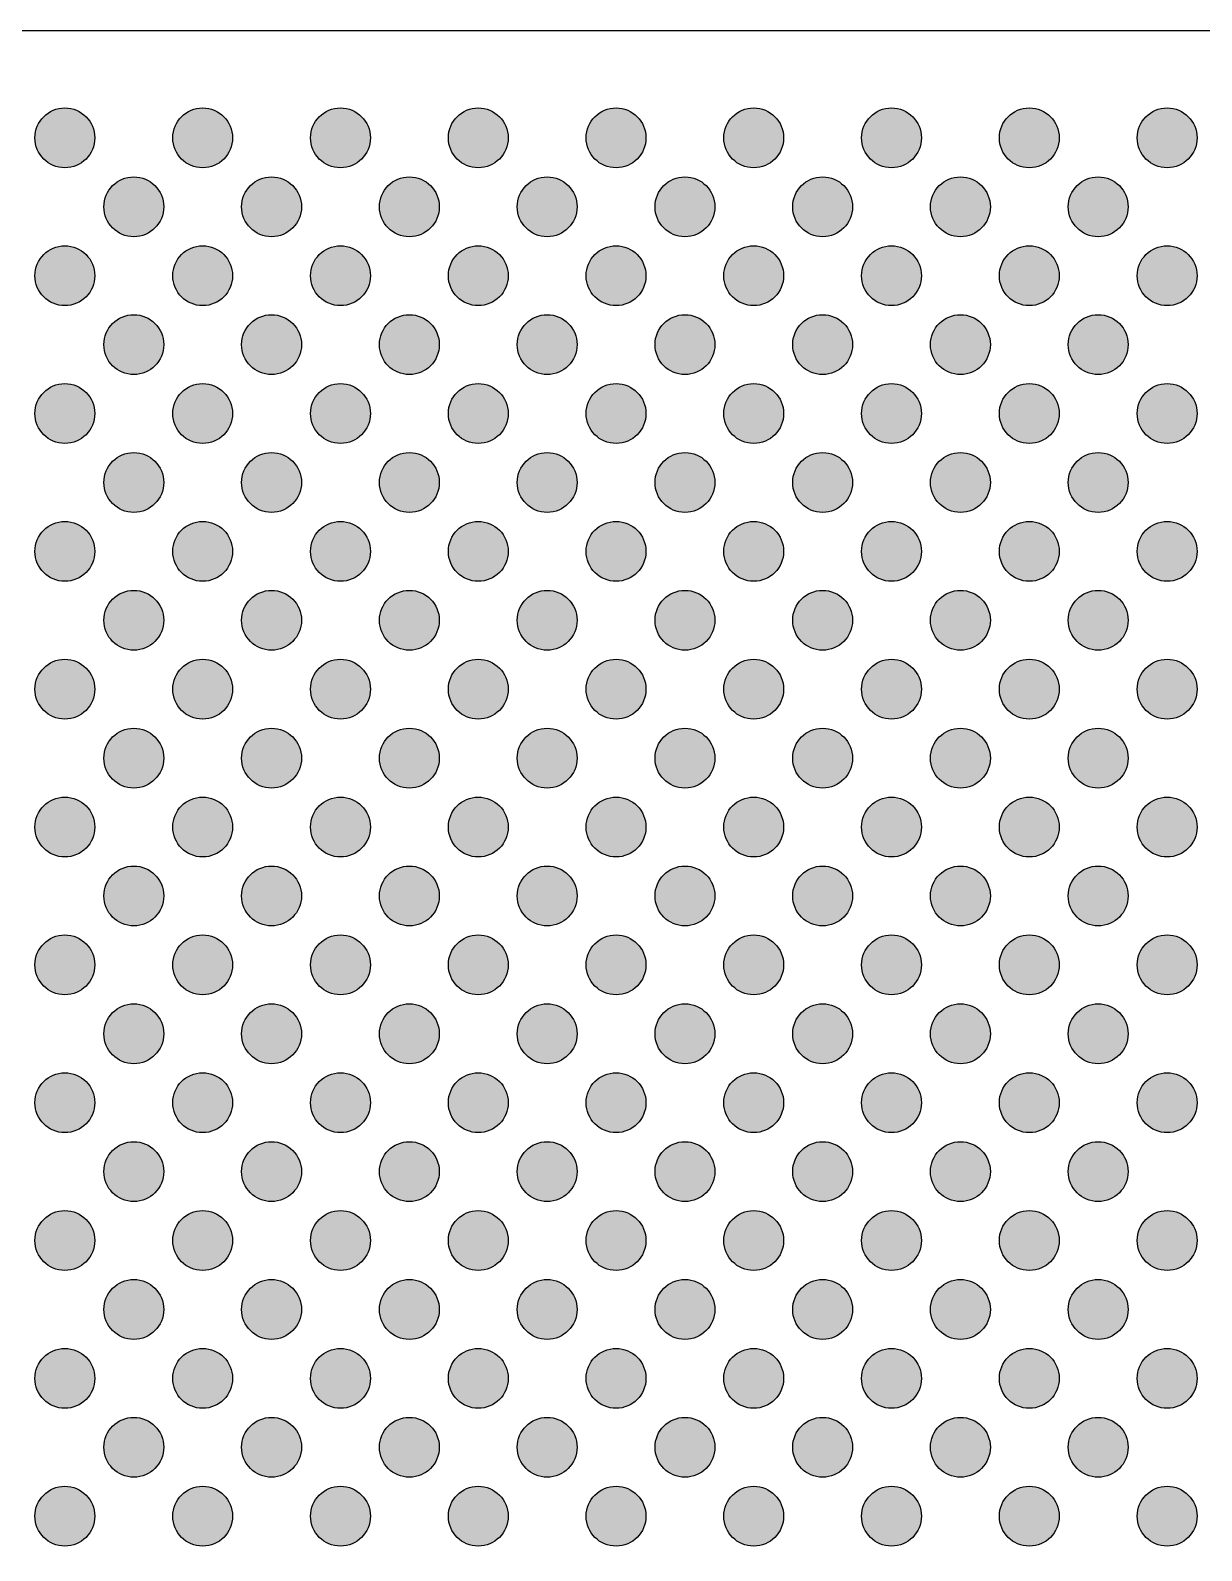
# Model space of a CAD drawing. Extents: x -42000 to 45000, y -40000 to 40000.
# Drawn here: x 10483 to 18898, y 11581 to 22500 of the extents above; entities that cross this region are included whole.
import ezdxf

# ---------------------------------------------------------------- set-up
doc = ezdxf.new("R2010")
doc.units = 0
doc.header["$MEASUREMENT"] = 0
doc.layers.add('PKG_OUTLINE', color=81, linetype='CONTINUOUS')
doc.layers.add('SOLDERMASK_PADS_BTM', color=12, linetype='CONTINUOUS')

msp = doc.modelspace()

# ---------------------------------------------------------------- hatches: boundary and pattern name
at = {"layer": 'SOLDERMASK_PADS_BTM'}
h = msp.add_hatch(color=256, dxfattribs=at)
edge = h.paths.add_edge_path()
edge.add_arc((10731, 21728), 215, 0, 360, ccw=False)
h = msp.add_hatch(color=256, dxfattribs=at)
edge = h.paths.add_edge_path()
edge.add_arc((11721, 21728), 215, 0, 360, ccw=False)
h = msp.add_hatch(color=256, dxfattribs=at)
edge = h.paths.add_edge_path()
edge.add_arc((12711, 21728), 215, 0, 360, ccw=False)
h = msp.add_hatch(color=256, dxfattribs=at)
edge = h.paths.add_edge_path()
edge.add_arc((13701, 21728), 215, 0, 360, ccw=False)
h = msp.add_hatch(color=256, dxfattribs=at)
edge = h.paths.add_edge_path()
edge.add_arc((14691, 21728), 215, 0, 360, ccw=False)
h = msp.add_hatch(color=256, dxfattribs=at)
edge = h.paths.add_edge_path()
edge.add_arc((15680, 21728), 215, 0, 360, ccw=False)
h = msp.add_hatch(color=256, dxfattribs=at)
edge = h.paths.add_edge_path()
edge.add_arc((16670, 21728), 215, 0, 360, ccw=False)
h = msp.add_hatch(color=256, dxfattribs=at)
edge = h.paths.add_edge_path()
edge.add_arc((17660, 21728), 215, 0, 360, ccw=False)
h = msp.add_hatch(color=256, dxfattribs=at)
edge = h.paths.add_edge_path()
edge.add_arc((18650, 21728), 215, 0, 360, ccw=False)
h = msp.add_hatch(color=256, dxfattribs=at)
edge = h.paths.add_edge_path()
edge.add_arc((11226, 21233), 215, 0, 360, ccw=False)
h = msp.add_hatch(color=256, dxfattribs=at)
edge = h.paths.add_edge_path()
edge.add_arc((12216, 21233), 215, 0, 360, ccw=False)
h = msp.add_hatch(color=256, dxfattribs=at)
edge = h.paths.add_edge_path()
edge.add_arc((13206, 21233), 215, 0, 360, ccw=False)
h = msp.add_hatch(color=256, dxfattribs=at)
edge = h.paths.add_edge_path()
edge.add_arc((14196, 21233), 215, 0, 360, ccw=False)
h = msp.add_hatch(color=256, dxfattribs=at)
edge = h.paths.add_edge_path()
edge.add_arc((15186, 21233), 215, 0, 360, ccw=False)
h = msp.add_hatch(color=256, dxfattribs=at)
edge = h.paths.add_edge_path()
edge.add_arc((16175, 21233), 215, 0, 360, ccw=False)
h = msp.add_hatch(color=256, dxfattribs=at)
edge = h.paths.add_edge_path()
edge.add_arc((17165, 21233), 215, 0, 360, ccw=False)
h = msp.add_hatch(color=256, dxfattribs=at)
edge = h.paths.add_edge_path()
edge.add_arc((18155, 21233), 215, 0, 360, ccw=False)
h = msp.add_hatch(color=256, dxfattribs=at)
edge = h.paths.add_edge_path()
edge.add_arc((10731, 20738), 215, 0, 360, ccw=False)
h = msp.add_hatch(color=256, dxfattribs=at)
edge = h.paths.add_edge_path()
edge.add_arc((11721, 20738), 215, 0, 360, ccw=False)
h = msp.add_hatch(color=256, dxfattribs=at)
edge = h.paths.add_edge_path()
edge.add_arc((12711, 20738), 215, 0, 360, ccw=False)
h = msp.add_hatch(color=256, dxfattribs=at)
edge = h.paths.add_edge_path()
edge.add_arc((13701, 20738), 215, 0, 360, ccw=False)
h = msp.add_hatch(color=256, dxfattribs=at)
edge = h.paths.add_edge_path()
edge.add_arc((14691, 20738), 215, 0, 360, ccw=False)
h = msp.add_hatch(color=256, dxfattribs=at)
edge = h.paths.add_edge_path()
edge.add_arc((15680, 20738), 215, 0, 360, ccw=False)
h = msp.add_hatch(color=256, dxfattribs=at)
edge = h.paths.add_edge_path()
edge.add_arc((16670, 20738), 215, 0, 360, ccw=False)
h = msp.add_hatch(color=256, dxfattribs=at)
edge = h.paths.add_edge_path()
edge.add_arc((17660, 20738), 215, 0, 360, ccw=False)
h = msp.add_hatch(color=256, dxfattribs=at)
edge = h.paths.add_edge_path()
edge.add_arc((18650, 20738), 215, 0, 360, ccw=False)
h = msp.add_hatch(color=256, dxfattribs=at)
edge = h.paths.add_edge_path()
edge.add_arc((11226, 20243), 215, 0, 360, ccw=False)
h = msp.add_hatch(color=256, dxfattribs=at)
edge = h.paths.add_edge_path()
edge.add_arc((12216, 20243), 215, 0, 360, ccw=False)
h = msp.add_hatch(color=256, dxfattribs=at)
edge = h.paths.add_edge_path()
edge.add_arc((13206, 20243), 215, 0, 360, ccw=False)
h = msp.add_hatch(color=256, dxfattribs=at)
edge = h.paths.add_edge_path()
edge.add_arc((14196, 20243), 215, 0, 360, ccw=False)
h = msp.add_hatch(color=256, dxfattribs=at)
edge = h.paths.add_edge_path()
edge.add_arc((15186, 20243), 215, 0, 360, ccw=False)
h = msp.add_hatch(color=256, dxfattribs=at)
edge = h.paths.add_edge_path()
edge.add_arc((16175, 20243), 215, 0, 360, ccw=False)
h = msp.add_hatch(color=256, dxfattribs=at)
edge = h.paths.add_edge_path()
edge.add_arc((17165, 20243), 215, 0, 360, ccw=False)
h = msp.add_hatch(color=256, dxfattribs=at)
edge = h.paths.add_edge_path()
edge.add_arc((18155, 20243), 215, 0, 360, ccw=False)
h = msp.add_hatch(color=256, dxfattribs=at)
edge = h.paths.add_edge_path()
edge.add_arc((10731, 19748), 215, 0, 360, ccw=False)
h = msp.add_hatch(color=256, dxfattribs=at)
edge = h.paths.add_edge_path()
edge.add_arc((11721, 19748), 215, 0, 360, ccw=False)
h = msp.add_hatch(color=256, dxfattribs=at)
edge = h.paths.add_edge_path()
edge.add_arc((12711, 19748), 215, 0, 360, ccw=False)
h = msp.add_hatch(color=256, dxfattribs=at)
edge = h.paths.add_edge_path()
edge.add_arc((13701, 19748), 215, 0, 360, ccw=False)
h = msp.add_hatch(color=256, dxfattribs=at)
edge = h.paths.add_edge_path()
edge.add_arc((14691, 19748), 215, 0, 360, ccw=False)
h = msp.add_hatch(color=256, dxfattribs=at)
edge = h.paths.add_edge_path()
edge.add_arc((15680, 19748), 215, 0, 360, ccw=False)
h = msp.add_hatch(color=256, dxfattribs=at)
edge = h.paths.add_edge_path()
edge.add_arc((16670, 19748), 215, 0, 360, ccw=False)
h = msp.add_hatch(color=256, dxfattribs=at)
edge = h.paths.add_edge_path()
edge.add_arc((17660, 19748), 215, 0, 360, ccw=False)
h = msp.add_hatch(color=256, dxfattribs=at)
edge = h.paths.add_edge_path()
edge.add_arc((18650, 19748), 215, 0, 360, ccw=False)
h = msp.add_hatch(color=256, dxfattribs=at)
edge = h.paths.add_edge_path()
edge.add_arc((11226, 19253), 215, 0, 360, ccw=False)
h = msp.add_hatch(color=256, dxfattribs=at)
edge = h.paths.add_edge_path()
edge.add_arc((12216, 19253), 215, 0, 360, ccw=False)
h = msp.add_hatch(color=256, dxfattribs=at)
edge = h.paths.add_edge_path()
edge.add_arc((13206, 19253), 215, 0, 360, ccw=False)
h = msp.add_hatch(color=256, dxfattribs=at)
edge = h.paths.add_edge_path()
edge.add_arc((14196, 19253), 215, 0, 360, ccw=False)
h = msp.add_hatch(color=256, dxfattribs=at)
edge = h.paths.add_edge_path()
edge.add_arc((15186, 19253), 215, 0, 360, ccw=False)
h = msp.add_hatch(color=256, dxfattribs=at)
edge = h.paths.add_edge_path()
edge.add_arc((16175, 19253), 215, 0, 360, ccw=False)
h = msp.add_hatch(color=256, dxfattribs=at)
edge = h.paths.add_edge_path()
edge.add_arc((17165, 19253), 215, 0, 360, ccw=False)
h = msp.add_hatch(color=256, dxfattribs=at)
edge = h.paths.add_edge_path()
edge.add_arc((18155, 19253), 215, 0, 360, ccw=False)
h = msp.add_hatch(color=256, dxfattribs=at)
edge = h.paths.add_edge_path()
edge.add_arc((10731, 18758), 215, 0, 360, ccw=False)
h = msp.add_hatch(color=256, dxfattribs=at)
edge = h.paths.add_edge_path()
edge.add_arc((11721, 18758), 215, 0, 360, ccw=False)
h = msp.add_hatch(color=256, dxfattribs=at)
edge = h.paths.add_edge_path()
edge.add_arc((12711, 18758), 215, 0, 360, ccw=False)
h = msp.add_hatch(color=256, dxfattribs=at)
edge = h.paths.add_edge_path()
edge.add_arc((13701, 18758), 215, 0, 360, ccw=False)
h = msp.add_hatch(color=256, dxfattribs=at)
edge = h.paths.add_edge_path()
edge.add_arc((14691, 18758), 215, 0, 360, ccw=False)
h = msp.add_hatch(color=256, dxfattribs=at)
edge = h.paths.add_edge_path()
edge.add_arc((15680, 18758), 215, 0, 360, ccw=False)
h = msp.add_hatch(color=256, dxfattribs=at)
edge = h.paths.add_edge_path()
edge.add_arc((16670, 18758), 215, 0, 360, ccw=False)
h = msp.add_hatch(color=256, dxfattribs=at)
edge = h.paths.add_edge_path()
edge.add_arc((17660, 18758), 215, 0, 360, ccw=False)
h = msp.add_hatch(color=256, dxfattribs=at)
edge = h.paths.add_edge_path()
edge.add_arc((18650, 18758), 215, 0, 360, ccw=False)
h = msp.add_hatch(color=256, dxfattribs=at)
edge = h.paths.add_edge_path()
edge.add_arc((11226, 18263), 215, 0, 360, ccw=False)
h = msp.add_hatch(color=256, dxfattribs=at)
edge = h.paths.add_edge_path()
edge.add_arc((12216, 18263), 215, 0, 360, ccw=False)
h = msp.add_hatch(color=256, dxfattribs=at)
edge = h.paths.add_edge_path()
edge.add_arc((13206, 18263), 215, 0, 360, ccw=False)
h = msp.add_hatch(color=256, dxfattribs=at)
edge = h.paths.add_edge_path()
edge.add_arc((14196, 18263), 215, 0, 360, ccw=False)
h = msp.add_hatch(color=256, dxfattribs=at)
edge = h.paths.add_edge_path()
edge.add_arc((15186, 18263), 215, 0, 360, ccw=False)
h = msp.add_hatch(color=256, dxfattribs=at)
edge = h.paths.add_edge_path()
edge.add_arc((16175, 18263), 215, 0, 360, ccw=False)
h = msp.add_hatch(color=256, dxfattribs=at)
edge = h.paths.add_edge_path()
edge.add_arc((17165, 18263), 215, 0, 360, ccw=False)
h = msp.add_hatch(color=256, dxfattribs=at)
edge = h.paths.add_edge_path()
edge.add_arc((18155, 18263), 215, 0, 360, ccw=False)
h = msp.add_hatch(color=256, dxfattribs=at)
edge = h.paths.add_edge_path()
edge.add_arc((10731, 17768), 215, 0, 360, ccw=False)
h = msp.add_hatch(color=256, dxfattribs=at)
edge = h.paths.add_edge_path()
edge.add_arc((11721, 17768), 215, 0, 360, ccw=False)
h = msp.add_hatch(color=256, dxfattribs=at)
edge = h.paths.add_edge_path()
edge.add_arc((12711, 17768), 215, 0, 360, ccw=False)
h = msp.add_hatch(color=256, dxfattribs=at)
edge = h.paths.add_edge_path()
edge.add_arc((13701, 17768), 215, 0, 360, ccw=False)
h = msp.add_hatch(color=256, dxfattribs=at)
edge = h.paths.add_edge_path()
edge.add_arc((14691, 17768), 215, 0, 360, ccw=False)
h = msp.add_hatch(color=256, dxfattribs=at)
edge = h.paths.add_edge_path()
edge.add_arc((15680, 17768), 215, 0, 360, ccw=False)
h = msp.add_hatch(color=256, dxfattribs=at)
edge = h.paths.add_edge_path()
edge.add_arc((16670, 17768), 215, 0, 360, ccw=False)
h = msp.add_hatch(color=256, dxfattribs=at)
edge = h.paths.add_edge_path()
edge.add_arc((17660, 17768), 215, 0, 360, ccw=False)
h = msp.add_hatch(color=256, dxfattribs=at)
edge = h.paths.add_edge_path()
edge.add_arc((18650, 17768), 215, 0, 360, ccw=False)
h = msp.add_hatch(color=256, dxfattribs=at)
edge = h.paths.add_edge_path()
edge.add_arc((11226, 17273), 215, 0, 360, ccw=False)
h = msp.add_hatch(color=256, dxfattribs=at)
edge = h.paths.add_edge_path()
edge.add_arc((12216, 17273), 215, 0, 360, ccw=False)
h = msp.add_hatch(color=256, dxfattribs=at)
edge = h.paths.add_edge_path()
edge.add_arc((13206, 17273), 215, 0, 360, ccw=False)
h = msp.add_hatch(color=256, dxfattribs=at)
edge = h.paths.add_edge_path()
edge.add_arc((14196, 17273), 215, 0, 360, ccw=False)
h = msp.add_hatch(color=256, dxfattribs=at)
edge = h.paths.add_edge_path()
edge.add_arc((15186, 17273), 215, 0, 360, ccw=False)
h = msp.add_hatch(color=256, dxfattribs=at)
edge = h.paths.add_edge_path()
edge.add_arc((16175, 17273), 215, 0, 360, ccw=False)
h = msp.add_hatch(color=256, dxfattribs=at)
edge = h.paths.add_edge_path()
edge.add_arc((17165, 17273), 215, 0, 360, ccw=False)
h = msp.add_hatch(color=256, dxfattribs=at)
edge = h.paths.add_edge_path()
edge.add_arc((18155, 17273), 215, 0, 360, ccw=False)
h = msp.add_hatch(color=256, dxfattribs=at)
edge = h.paths.add_edge_path()
edge.add_arc((10731, 16778), 215, 0, 360, ccw=False)
h = msp.add_hatch(color=256, dxfattribs=at)
edge = h.paths.add_edge_path()
edge.add_arc((11721, 16778), 215, 0, 360, ccw=False)
h = msp.add_hatch(color=256, dxfattribs=at)
edge = h.paths.add_edge_path()
edge.add_arc((12711, 16778), 215, 0, 360, ccw=False)
h = msp.add_hatch(color=256, dxfattribs=at)
edge = h.paths.add_edge_path()
edge.add_arc((13701, 16778), 215, 0, 360, ccw=False)
h = msp.add_hatch(color=256, dxfattribs=at)
edge = h.paths.add_edge_path()
edge.add_arc((14691, 16778), 215, 0, 360, ccw=False)
h = msp.add_hatch(color=256, dxfattribs=at)
edge = h.paths.add_edge_path()
edge.add_arc((15680, 16778), 215, 0, 360, ccw=False)
h = msp.add_hatch(color=256, dxfattribs=at)
edge = h.paths.add_edge_path()
edge.add_arc((16670, 16778), 215, 0, 360, ccw=False)
h = msp.add_hatch(color=256, dxfattribs=at)
edge = h.paths.add_edge_path()
edge.add_arc((17660, 16778), 215, 0, 360, ccw=False)
h = msp.add_hatch(color=256, dxfattribs=at)
edge = h.paths.add_edge_path()
edge.add_arc((18650, 16778), 215, 0, 360, ccw=False)
h = msp.add_hatch(color=256, dxfattribs=at)
edge = h.paths.add_edge_path()
edge.add_arc((11226, 16283), 215, 0, 360, ccw=False)
h = msp.add_hatch(color=256, dxfattribs=at)
edge = h.paths.add_edge_path()
edge.add_arc((12216, 16283), 215, 0, 360, ccw=False)
h = msp.add_hatch(color=256, dxfattribs=at)
edge = h.paths.add_edge_path()
edge.add_arc((13206, 16283), 215, 0, 360, ccw=False)
h = msp.add_hatch(color=256, dxfattribs=at)
edge = h.paths.add_edge_path()
edge.add_arc((14196, 16283), 215, 0, 360, ccw=False)
h = msp.add_hatch(color=256, dxfattribs=at)
edge = h.paths.add_edge_path()
edge.add_arc((15186, 16283), 215, 0, 360, ccw=False)
h = msp.add_hatch(color=256, dxfattribs=at)
edge = h.paths.add_edge_path()
edge.add_arc((16175, 16283), 215, 0, 360, ccw=False)
h = msp.add_hatch(color=256, dxfattribs=at)
edge = h.paths.add_edge_path()
edge.add_arc((17165, 16283), 215, 0, 360, ccw=False)
h = msp.add_hatch(color=256, dxfattribs=at)
edge = h.paths.add_edge_path()
edge.add_arc((18155, 16283), 215, 0, 360, ccw=False)
h = msp.add_hatch(color=256, dxfattribs=at)
edge = h.paths.add_edge_path()
edge.add_arc((10731, 15788), 215, 0, 360, ccw=False)
h = msp.add_hatch(color=256, dxfattribs=at)
edge = h.paths.add_edge_path()
edge.add_arc((11721, 15788), 215, 0, 360, ccw=False)
h = msp.add_hatch(color=256, dxfattribs=at)
edge = h.paths.add_edge_path()
edge.add_arc((12711, 15788), 215, 0, 360, ccw=False)
h = msp.add_hatch(color=256, dxfattribs=at)
edge = h.paths.add_edge_path()
edge.add_arc((13701, 15788), 215, 0, 360, ccw=False)
h = msp.add_hatch(color=256, dxfattribs=at)
edge = h.paths.add_edge_path()
edge.add_arc((14691, 15788), 215, 0, 360, ccw=False)
h = msp.add_hatch(color=256, dxfattribs=at)
edge = h.paths.add_edge_path()
edge.add_arc((15680, 15788), 215, 0, 360, ccw=False)
h = msp.add_hatch(color=256, dxfattribs=at)
edge = h.paths.add_edge_path()
edge.add_arc((16670, 15788), 215, 0, 360, ccw=False)
h = msp.add_hatch(color=256, dxfattribs=at)
edge = h.paths.add_edge_path()
edge.add_arc((17660, 15788), 215, 0, 360, ccw=False)
h = msp.add_hatch(color=256, dxfattribs=at)
edge = h.paths.add_edge_path()
edge.add_arc((18650, 15788), 215, 0, 360, ccw=False)
h = msp.add_hatch(color=256, dxfattribs=at)
edge = h.paths.add_edge_path()
edge.add_arc((11226, 15293), 215, 0, 360, ccw=False)
h = msp.add_hatch(color=256, dxfattribs=at)
edge = h.paths.add_edge_path()
edge.add_arc((12216, 15293), 215, 0, 360, ccw=False)
h = msp.add_hatch(color=256, dxfattribs=at)
edge = h.paths.add_edge_path()
edge.add_arc((13206, 15293), 215, 0, 360, ccw=False)
h = msp.add_hatch(color=256, dxfattribs=at)
edge = h.paths.add_edge_path()
edge.add_arc((14196, 15293), 215, 0, 360, ccw=False)
h = msp.add_hatch(color=256, dxfattribs=at)
edge = h.paths.add_edge_path()
edge.add_arc((15186, 15293), 215, 0, 360, ccw=False)
h = msp.add_hatch(color=256, dxfattribs=at)
edge = h.paths.add_edge_path()
edge.add_arc((16175, 15293), 215, 0, 360, ccw=False)
h = msp.add_hatch(color=256, dxfattribs=at)
edge = h.paths.add_edge_path()
edge.add_arc((17165, 15293), 215, 0, 360, ccw=False)
h = msp.add_hatch(color=256, dxfattribs=at)
edge = h.paths.add_edge_path()
edge.add_arc((18155, 15293), 215, 0, 360, ccw=False)
h = msp.add_hatch(color=256, dxfattribs=at)
edge = h.paths.add_edge_path()
edge.add_arc((10731, 14798), 215, 0, 360, ccw=False)
h = msp.add_hatch(color=256, dxfattribs=at)
edge = h.paths.add_edge_path()
edge.add_arc((11721, 14798), 215, 0, 360, ccw=False)
h = msp.add_hatch(color=256, dxfattribs=at)
edge = h.paths.add_edge_path()
edge.add_arc((12711, 14798), 215, 0, 360, ccw=False)
h = msp.add_hatch(color=256, dxfattribs=at)
edge = h.paths.add_edge_path()
edge.add_arc((13701, 14798), 215, 0, 360, ccw=False)
h = msp.add_hatch(color=256, dxfattribs=at)
edge = h.paths.add_edge_path()
edge.add_arc((14691, 14798), 215, 0, 360, ccw=False)
h = msp.add_hatch(color=256, dxfattribs=at)
edge = h.paths.add_edge_path()
edge.add_arc((15680, 14798), 215, 0, 360, ccw=False)
h = msp.add_hatch(color=256, dxfattribs=at)
edge = h.paths.add_edge_path()
edge.add_arc((16670, 14798), 215, 0, 360, ccw=False)
h = msp.add_hatch(color=256, dxfattribs=at)
edge = h.paths.add_edge_path()
edge.add_arc((17660, 14798), 215, 0, 360, ccw=False)
h = msp.add_hatch(color=256, dxfattribs=at)
edge = h.paths.add_edge_path()
edge.add_arc((18650, 14798), 215, 0, 360, ccw=False)
h = msp.add_hatch(color=256, dxfattribs=at)
edge = h.paths.add_edge_path()
edge.add_arc((11226, 14303), 215, 0, 360, ccw=False)
h = msp.add_hatch(color=256, dxfattribs=at)
edge = h.paths.add_edge_path()
edge.add_arc((12216, 14303), 215, 0, 360, ccw=False)
h = msp.add_hatch(color=256, dxfattribs=at)
edge = h.paths.add_edge_path()
edge.add_arc((13206, 14303), 215, 0, 360, ccw=False)
h = msp.add_hatch(color=256, dxfattribs=at)
edge = h.paths.add_edge_path()
edge.add_arc((14196, 14303), 215, 0, 360, ccw=False)
h = msp.add_hatch(color=256, dxfattribs=at)
edge = h.paths.add_edge_path()
edge.add_arc((15186, 14303), 215, 0, 360, ccw=False)
h = msp.add_hatch(color=256, dxfattribs=at)
edge = h.paths.add_edge_path()
edge.add_arc((16175, 14303), 215, 0, 360, ccw=False)
h = msp.add_hatch(color=256, dxfattribs=at)
edge = h.paths.add_edge_path()
edge.add_arc((17165, 14303), 215, 0, 360, ccw=False)
h = msp.add_hatch(color=256, dxfattribs=at)
edge = h.paths.add_edge_path()
edge.add_arc((18155, 14303), 215, 0, 360, ccw=False)
h = msp.add_hatch(color=256, dxfattribs=at)
edge = h.paths.add_edge_path()
edge.add_arc((10731, 13808), 215, 0, 360, ccw=False)
h = msp.add_hatch(color=256, dxfattribs=at)
edge = h.paths.add_edge_path()
edge.add_arc((11721, 13808), 215, 0, 360, ccw=False)
h = msp.add_hatch(color=256, dxfattribs=at)
edge = h.paths.add_edge_path()
edge.add_arc((12711, 13808), 215, 0, 360, ccw=False)
h = msp.add_hatch(color=256, dxfattribs=at)
edge = h.paths.add_edge_path()
edge.add_arc((13701, 13808), 215, 0, 360, ccw=False)
h = msp.add_hatch(color=256, dxfattribs=at)
edge = h.paths.add_edge_path()
edge.add_arc((14691, 13808), 215, 0, 360, ccw=False)
h = msp.add_hatch(color=256, dxfattribs=at)
edge = h.paths.add_edge_path()
edge.add_arc((15680, 13808), 215, 0, 360, ccw=False)
h = msp.add_hatch(color=256, dxfattribs=at)
edge = h.paths.add_edge_path()
edge.add_arc((16670, 13808), 215, 0, 360, ccw=False)
h = msp.add_hatch(color=256, dxfattribs=at)
edge = h.paths.add_edge_path()
edge.add_arc((17660, 13808), 215, 0, 360, ccw=False)
h = msp.add_hatch(color=256, dxfattribs=at)
edge = h.paths.add_edge_path()
edge.add_arc((18650, 13808), 215, 0, 360, ccw=False)
h = msp.add_hatch(color=256, dxfattribs=at)
edge = h.paths.add_edge_path()
edge.add_arc((11226, 13313), 215, 0, 360, ccw=False)
h = msp.add_hatch(color=256, dxfattribs=at)
edge = h.paths.add_edge_path()
edge.add_arc((12216, 13313), 215, 0, 360, ccw=False)
h = msp.add_hatch(color=256, dxfattribs=at)
edge = h.paths.add_edge_path()
edge.add_arc((13206, 13313), 215, 0, 360, ccw=False)
h = msp.add_hatch(color=256, dxfattribs=at)
edge = h.paths.add_edge_path()
edge.add_arc((14196, 13313), 215, 0, 360, ccw=False)
h = msp.add_hatch(color=256, dxfattribs=at)
edge = h.paths.add_edge_path()
edge.add_arc((15186, 13313), 215, 0, 360, ccw=False)
h = msp.add_hatch(color=256, dxfattribs=at)
edge = h.paths.add_edge_path()
edge.add_arc((16175, 13313), 215, 0, 360, ccw=False)
h = msp.add_hatch(color=256, dxfattribs=at)
edge = h.paths.add_edge_path()
edge.add_arc((17165, 13313), 215, 0, 360, ccw=False)
h = msp.add_hatch(color=256, dxfattribs=at)
edge = h.paths.add_edge_path()
edge.add_arc((18155, 13313), 215, 0, 360, ccw=False)
h = msp.add_hatch(color=256, dxfattribs=at)
edge = h.paths.add_edge_path()
edge.add_arc((10731, 12818), 215, 0, 360, ccw=False)
h = msp.add_hatch(color=256, dxfattribs=at)
edge = h.paths.add_edge_path()
edge.add_arc((11721, 12818), 215, 0, 360, ccw=False)
h = msp.add_hatch(color=256, dxfattribs=at)
edge = h.paths.add_edge_path()
edge.add_arc((12711, 12818), 215, 0, 360, ccw=False)
h = msp.add_hatch(color=256, dxfattribs=at)
edge = h.paths.add_edge_path()
edge.add_arc((13701, 12818), 215, 0, 360, ccw=False)
h = msp.add_hatch(color=256, dxfattribs=at)
edge = h.paths.add_edge_path()
edge.add_arc((14691, 12818), 215, 0, 360, ccw=False)
h = msp.add_hatch(color=256, dxfattribs=at)
edge = h.paths.add_edge_path()
edge.add_arc((15680, 12818), 215, 0, 360, ccw=False)
h = msp.add_hatch(color=256, dxfattribs=at)
edge = h.paths.add_edge_path()
edge.add_arc((16670, 12818), 215, 0, 360, ccw=False)
h = msp.add_hatch(color=256, dxfattribs=at)
edge = h.paths.add_edge_path()
edge.add_arc((17660, 12818), 215, 0, 360, ccw=False)
h = msp.add_hatch(color=256, dxfattribs=at)
edge = h.paths.add_edge_path()
edge.add_arc((18650, 12818), 215, 0, 360, ccw=False)
h = msp.add_hatch(color=256, dxfattribs=at)
edge = h.paths.add_edge_path()
edge.add_arc((11226, 12323), 215, 0, 360, ccw=False)
h = msp.add_hatch(color=256, dxfattribs=at)
edge = h.paths.add_edge_path()
edge.add_arc((12216, 12323), 215, 0, 360, ccw=False)
h = msp.add_hatch(color=256, dxfattribs=at)
edge = h.paths.add_edge_path()
edge.add_arc((13206, 12323), 215, 0, 360, ccw=False)
h = msp.add_hatch(color=256, dxfattribs=at)
edge = h.paths.add_edge_path()
edge.add_arc((14196, 12323), 215, 0, 360, ccw=False)
h = msp.add_hatch(color=256, dxfattribs=at)
edge = h.paths.add_edge_path()
edge.add_arc((15186, 12323), 215, 0, 360, ccw=False)
h = msp.add_hatch(color=256, dxfattribs=at)
edge = h.paths.add_edge_path()
edge.add_arc((16175, 12323), 215, 0, 360, ccw=False)
h = msp.add_hatch(color=256, dxfattribs=at)
edge = h.paths.add_edge_path()
edge.add_arc((17165, 12323), 215, 0, 360, ccw=False)
h = msp.add_hatch(color=256, dxfattribs=at)
edge = h.paths.add_edge_path()
edge.add_arc((18155, 12323), 215, 0, 360, ccw=False)
h = msp.add_hatch(color=256, dxfattribs=at)
edge = h.paths.add_edge_path()
edge.add_arc((10731, 11828), 215, 0, 360, ccw=False)
h = msp.add_hatch(color=256, dxfattribs=at)
edge = h.paths.add_edge_path()
edge.add_arc((11721, 11828), 215, 0, 360, ccw=False)
h = msp.add_hatch(color=256, dxfattribs=at)
edge = h.paths.add_edge_path()
edge.add_arc((12711, 11828), 215, 0, 360, ccw=False)
h = msp.add_hatch(color=256, dxfattribs=at)
edge = h.paths.add_edge_path()
edge.add_arc((13701, 11828), 215, 0, 360, ccw=False)
h = msp.add_hatch(color=256, dxfattribs=at)
edge = h.paths.add_edge_path()
edge.add_arc((14691, 11828), 215, 0, 360, ccw=False)
h = msp.add_hatch(color=256, dxfattribs=at)
edge = h.paths.add_edge_path()
edge.add_arc((15680, 11828), 215, 0, 360, ccw=False)
h = msp.add_hatch(color=256, dxfattribs=at)
edge = h.paths.add_edge_path()
edge.add_arc((16670, 11828), 215, 0, 360, ccw=False)
h = msp.add_hatch(color=256, dxfattribs=at)
edge = h.paths.add_edge_path()
edge.add_arc((17660, 11828), 215, 0, 360, ccw=False)
h = msp.add_hatch(color=256, dxfattribs=at)
edge = h.paths.add_edge_path()
edge.add_arc((18650, 11828), 215, 0, 360, ccw=False)

# ---------------------------------------------------------------- linework, layer by layer
at = {"layer": 'PKG_OUTLINE'}
msp.add_lwpolyline([(-26250, -22500), (-26250, 22500), (26250, 22500), (26250, -22500)], close=True, dxfattribs=at)
at = {"layer": 'SOLDERMASK_PADS_BTM'}
for centre in [(10731, 21728), (11721, 21728), (12711, 21728), (13701, 21728), (14691, 21728), (15680, 21728), (16670, 21728), (17660, 21728), (18650, 21728), (11226, 21233), (12216, 21233), (13206, 21233), (14196, 21233), (15186, 21233), (16175, 21233), (17165, 21233), (18155, 21233), (10731, 20738), (11721, 20738), (12711, 20738), (13701, 20738), (14691, 20738), (15680, 20738), (16670, 20738), (17660, 20738), (18650, 20738), (11226, 20243), (12216, 20243), (13206, 20243), (14196, 20243), (15186, 20243), (16175, 20243), (17165, 20243), (18155, 20243), (10731, 19748), (11721, 19748), (12711, 19748), (13701, 19748), (14691, 19748), (15680, 19748), (16670, 19748), (17660, 19748), (18650, 19748), (11226, 19253), (12216, 19253), (13206, 19253), (14196, 19253), (15186, 19253), (16175, 19253), (17165, 19253), (18155, 19253), (10731, 18758), (11721, 18758), (12711, 18758), (13701, 18758), (14691, 18758), (15680, 18758), (16670, 18758), (17660, 18758), (18650, 18758), (11226, 18263), (12216, 18263), (13206, 18263), (14196, 18263), (15186, 18263), (16175, 18263), (17165, 18263), (18155, 18263), (10731, 17768), (11721, 17768), (12711, 17768), (13701, 17768), (14691, 17768), (15680, 17768), (16670, 17768), (17660, 17768), (18650, 17768), (11226, 17273), (12216, 17273), (13206, 17273), (14196, 17273), (15186, 17273), (16175, 17273), (17165, 17273), (18155, 17273), (10731, 16778), (11721, 16778), (12711, 16778), (13701, 16778), (14691, 16778), (15680, 16778), (16670, 16778), (17660, 16778), (18650, 16778), (11226, 16283), (12216, 16283), (13206, 16283), (14196, 16283), (15186, 16283), (16175, 16283), (17165, 16283), (18155, 16283), (10731, 15788), (11721, 15788), (12711, 15788), (13701, 15788), (14691, 15788), (15680, 15788), (16670, 15788), (17660, 15788), (18650, 15788), (11226, 15293), (12216, 15293), (13206, 15293), (14196, 15293), (15186, 15293), (16175, 15293), (17165, 15293), (18155, 15293), (10731, 14798), (11721, 14798), (12711, 14798), (13701, 14798), (14691, 14798), (15680, 14798), (16670, 14798), (17660, 14798), (18650, 14798), (11226, 14303), (12216, 14303), (13206, 14303), (14196, 14303), (15186, 14303), (16175, 14303), (17165, 14303), (18155, 14303), (10731, 13808), (11721, 13808), (12711, 13808), (13701, 13808), (14691, 13808), (15680, 13808), (16670, 13808), (17660, 13808), (18650, 13808), (11226, 13313), (12216, 13313), (13206, 13313), (14196, 13313), (15186, 13313), (16175, 13313), (17165, 13313), (18155, 13313), (10731, 12818), (11721, 12818), (12711, 12818), (13701, 12818), (14691, 12818), (15680, 12818), (16670, 12818), (17660, 12818), (18650, 12818), (11226, 12323), (12216, 12323), (13206, 12323), (14196, 12323), (15186, 12323), (16175, 12323), (17165, 12323), (18155, 12323), (10731, 11828), (11721, 11828), (12711, 11828), (13701, 11828), (14691, 11828), (15680, 11828), (16670, 11828), (17660, 11828), (18650, 11828)]:
    msp.add_circle(centre, 215, dxfattribs=at)

doc.saveas('drawing.dxf')
